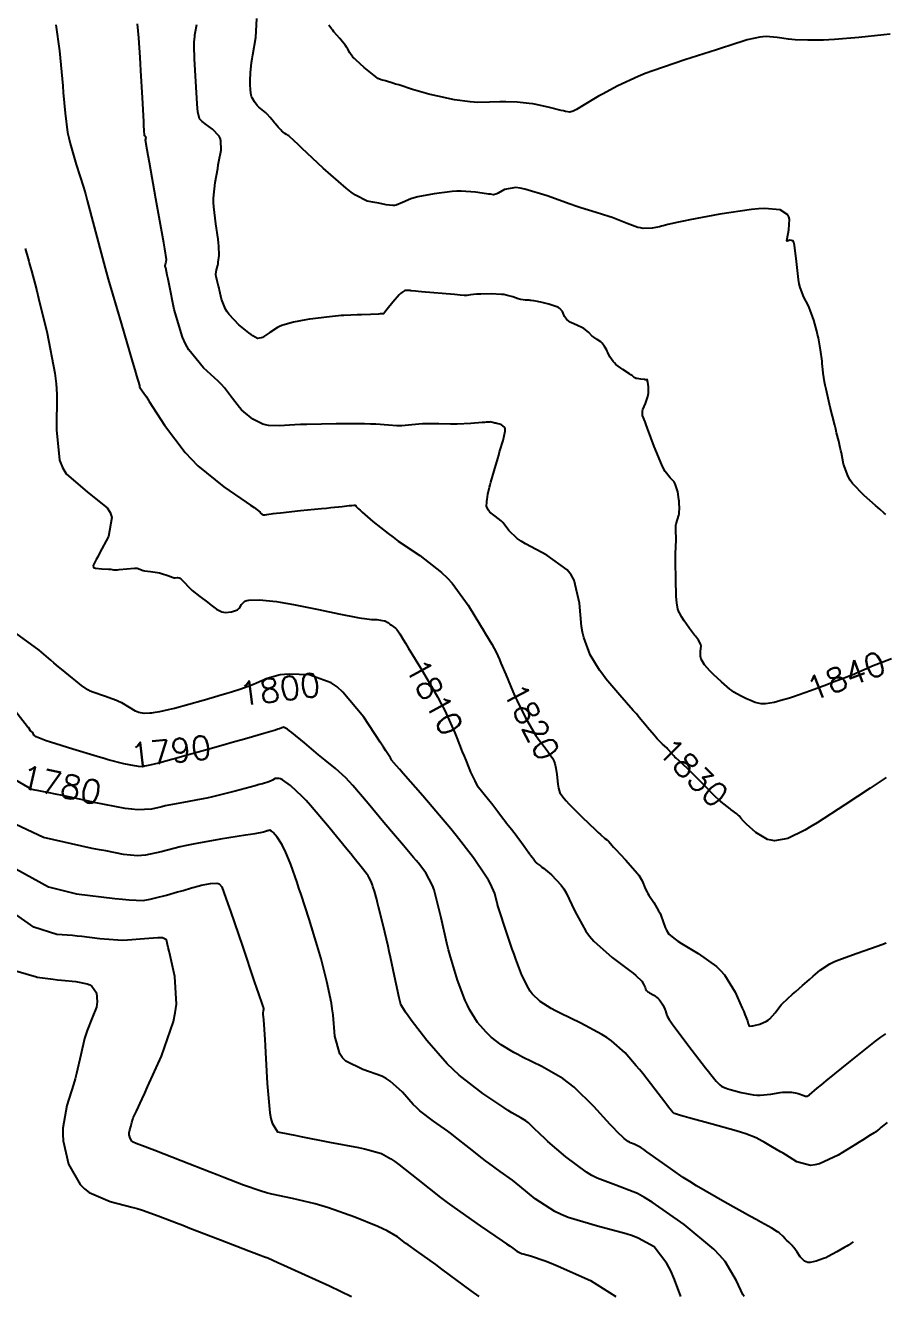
# Model space of a CAD drawing. Header units: metres. Extents: x 837477 to 838477, y 1189014 to 1191014.
# Drawn here: x 838001.5 to 838139.6, y 1189013.9 to 1189217.9 of the extents above; entities that cross this region are included whole.
import ezdxf

# ---------------------------------------------------------------- set-up
doc = ezdxf.new("R2010")
doc.units = ezdxf.units.M
doc.header["$LTSCALE"] = 0.3
doc.layers.add('COTAS 10', color=1, linetype='Continuous')
doc.styles.get("Standard").update_dxf_attribs({"font": 'simplex.shx'})

msp = doc.modelspace()

# ---------------------------------------------------------------- linework, layer by layer
at = {"layer": 'COTAS 10'}
for points, elevation in [([(838006.418, 1189218), (838006.998, 1189213.803), (838007.426, 1189209.317), (838007.527, 1189208.205), (838007.621, 1189207.149), (838007.898, 1189203.803), (838008.311, 1189200.732), (838008.491, 1189199.849), (838008.699, 1189198.952), (838009.687, 1189195.593), (838010.843, 1189191.959), (838011.157, 1189190.889), (838011.468, 1189189.791), (838012.57, 1189185.593), (838013.891, 1189180.551), (838014.341, 1189178.921), (838014.827, 1189177.19), (838016.885, 1189170.093), (838018.733, 1189163.839), (838019.088, 1189162.639), (838019.374, 1189161.67), (838019.837, 1189160.093), (838019.851, 1189160.023), (838019.853, 1189160.004), (838019.854, 1189159.986), (838019.854, 1189159.924), (838019.861, 1189159.869), (838019.868, 1189159.856), (838019.876, 1189159.844), (838019.924, 1189159.806), (838020.564, 1189158.857), (838020.946, 1189158.27), (838021.417, 1189157.542), (838023.86, 1189153.743), (838027.158, 1189149.357), (838028.169, 1189148.261), (838029.222, 1189147.214), (838033.377, 1189143.86), (838036.965, 1189141.396), (838037.66, 1189140.911), (838038.226, 1189140.512), (838039.196, 1189139.784), (838039.313, 1189139.635), (838039.342, 1189139.601), (838039.37, 1189139.569), (838039.458, 1189139.48), (838039.548, 1189139.417), (838039.576, 1189139.402), (838039.607, 1189139.388), (838039.731, 1189139.345), (838039.9, 1189139.334), (838039.959, 1189139.339), (838040.022, 1189139.348), (838040.297, 1189139.411), (838041.308, 1189139.557), (838041.837, 1189139.618), (838042.474, 1189139.688), (838045.672, 1189140.018), (838049.076, 1189140.36), (838049.842, 1189140.438), (838050.532, 1189140.509), (838052.39, 1189140.706), (838053.5, 1189140.827), (838053.719, 1189140.85), (838053.9, 1189140.869), (838054.234, 1189140.898), (838054.321, 1189140.896), (838054.371, 1189140.892), (838054.465, 1189140.88), (838054.542, 1189140.852), (838054.557, 1189140.84), (838054.568, 1189140.825), (838054.585, 1189140.757), (838054.999, 1189140.33), (838055.26, 1189140.09), (838055.585, 1189139.797), (838057.291, 1189138.296), (838059.739, 1189136.33), (838060.532, 1189135.744), (838061.375, 1189135.14), (838064.837, 1189132.806), (838068.33, 1189130.091), (838069.193, 1189129.247), (838070.01, 1189128.363), (838072.586, 1189124.837), (838074.553, 1189121.577), (838074.986, 1189120.861), (838075.371, 1189120.227), (838076.359, 1189118.609), (838077.113, 1189117.195), (838077.351, 1189116.688), (838077.601, 1189116.132), (838077.853, 1189115.527), (838078.609, 1189113.707), (838079.754, 1189110.982), (838080.09, 1189110.236), (838080.435, 1189109.494), (838081.751, 1189106.848), (838083.097, 1189104.472), (838083.461, 1189103.901), (838083.821, 1189103.367), (838085.091, 1189101.751), (838086.115, 1189100.293), (838086.321, 1189099.858), (838086.494, 1189099.41), (838086.638, 1189098.681), (838086.835, 1189097.682), (838086.977, 1189096.122), (838087.024, 1189095.781), (838087.073, 1189095.479), (838087.279, 1189094.714), (838087.968, 1189093.81), (838088.323, 1189093.419), (838088.749, 1189092.969), (838090.879, 1189090.837), (838093.019, 1189088.773), (838093.45, 1189088.364), (838093.812, 1189088.027), (838094.539, 1189087.397), (838094.795, 1189087.217), (838094.861, 1189087.163), (838094.924, 1189087.107), (838095.133, 1189086.888), (838095.662, 1189086.302), (838095.927, 1189086.014), (838096.244, 1189085.672), (838097.817, 1189083.982), (838099.392, 1189082.222), (838099.71, 1189081.837), (838099.977, 1189081.495), (838100.513, 1189080.625), (838100.709, 1189080.08), (838100.761, 1189079.942), (838100.812, 1189079.81), (838100.988, 1189079.381), (838101.301, 1189078.794), (838101.439, 1189078.561), (838101.6, 1189078.299), (838102.363, 1189077.1), (838103.148, 1189075.78), (838103.322, 1189075.441), (838103.476, 1189075.114), (838103.878, 1189074.029), (838104.187, 1189073.109), (838104.283, 1189072.886), (838104.385, 1189072.676), (838104.79, 1189072.033), (838105.78, 1189071.221), (838106.25, 1189070.906), (838106.805, 1189070.55), (838109.516, 1189068.938), (838112.411, 1189066.846), (838113.082, 1189066.187), (838113.696, 1189065.494), (838115.442, 1189062.707), (838116.577, 1189060.169), (838116.806, 1189059.634), (838116.998, 1189059.172), (838117.384, 1189058.108), (838117.528, 1189057.624), (838117.568, 1189057.527), (838117.608, 1189057.447), (838117.752, 1189057.291), (838118.094, 1189057.309), (838118.258, 1189057.338), (838118.452, 1189057.377), (838119.406, 1189057.604), (838120.479, 1189058.058), (838120.748, 1189058.241), (838121.006, 1189058.447), (838121.837, 1189059.398), (838122.597, 1189060.422), (838122.809, 1189060.674), (838123.023, 1189060.914), (838123.802, 1189061.666), (838124.653, 1189062.394), (838124.911, 1189062.618), (838125.179, 1189062.851), (838126.231, 1189063.775), (838127.343, 1189064.76), (838127.955, 1189065.304), (838129.053, 1189066.284), (838130.634, 1189067.299), (838131.244, 1189067.592), (838131.928, 1189067.891), (838135.022, 1189069.015), (838138.216, 1189070.102), (838138.964, 1189070.377), (838139.653, 1189070.641)], 1820), ([(838139.65, 1189097.168), (838138.542, 1189096.443), (838137.899, 1189096.017), (838137.111, 1189095.492), (838133.048, 1189092.781), (838128.588, 1189089.919), (838127.549, 1189089.3), (838126.595, 1189088.756), (838123.854, 1189087.415), (838121.74, 1189087.041), (838121.18, 1189087.106), (838120.631, 1189087.244), (838118.741, 1189088.353), (838117.271, 1189089.67), (838116.987, 1189089.941), (838116.755, 1189090.17), (838116.363, 1189090.656), (838116.065, 1189091.017), (838115.893, 1189091.167), (838115.683, 1189091.339), (838114.71, 1189092.062), (838114.603, 1189092.14), (838113.169, 1189093.278), (838112.736, 1189093.663), (838112.288, 1189094.078), (838110.538, 1189095.826), (838108.846, 1189097.568), (838108.434, 1189097.979), (838108.046, 1189098.359), (838106.849, 1189099.472), (838105.956, 1189100.284), (838105.759, 1189100.474), (838105.584, 1189100.649), (838105.135, 1189101.154), (838104.738, 1189101.616), (838104.596, 1189101.764), (838104.44, 1189101.921), (838103.759, 1189102.561), (838102.926, 1189103.391), (838102.673, 1189103.668), (838102.411, 1189103.966), (838101.387, 1189105.21), (838101.207, 1189105.428), (838100.038, 1189106.842), (838099.572, 1189107.384), (838099.065, 1189107.964), (838096.9, 1189110.385), (838094.699, 1189113.011), (838094.17, 1189113.721), (838093.675, 1189114.424), (838092.179, 1189116.9), (838091.143, 1189119.648), (838090.94, 1189120.522), (838090.772, 1189121.446), (838090.467, 1189125.189), (838089.615, 1189128.841), (838089.103, 1189129.706), (838088.471, 1189130.509), (838085.189, 1189132.88), (838081.788, 1189134.677), (838081.08, 1189135.117), (838080.474, 1189135.533), (838079.132, 1189136.824), (838078.38, 1189137.864), (838078.147, 1189138.121), (838077.902, 1189138.365), (838076.925, 1189139.132), (838076.075, 1189139.792), (838075.911, 1189139.967), (838075.777, 1189140.14), (838075.548, 1189140.737), (838075.564, 1189141.381), (838075.584, 1189141.583), (838075.61, 1189141.795), (838075.763, 1189142.647), (838076.034, 1189143.781), (838076.135, 1189144.171), (838076.247, 1189144.595), (838076.747, 1189146.398), (838077.321, 1189148.379), (838077.48, 1189148.913), (838077.639, 1189149.441), (838078.213, 1189151.299), (838078.512, 1189152.796), (838078.498, 1189153.097), (838078.442, 1189153.348), (838077.889, 1189153.845), (838077.177, 1189154.002), (838077.021, 1189154.039), (838076.883, 1189154.073), (838076.532, 1189154.173), (838076.315, 1189154.233), (838076.262, 1189154.242), (838076.211, 1189154.248), (838076.053, 1189154.244), (838075.497, 1189154.193), (838075.197, 1189154.17), (838074.833, 1189154.144), (838072.989, 1189154.016), (838070.834, 1189153.911), (838070.275, 1189153.899), (838069.731, 1189153.894), (838067.9, 1189153.936), (838066.182, 1189153.966), (838065.708, 1189153.953), (838065.236, 1189153.93), (838063.54, 1189153.773), (838061.939, 1189153.636), (838061.527, 1189153.627), (838061.128, 1189153.63), (838059.801, 1189153.743), (838057.756, 1189153.89), (838056.905, 1189153.913), (838055.93, 1189153.93), (838051.378, 1189153.928), (838046.721, 1189153.851), (838045.68, 1189153.819), (838044.746, 1189153.783), (838042.268, 1189153.616), (838040.537, 1189153.665), (838040.074, 1189153.765), (838039.618, 1189153.902), (838038.028, 1189154.711), (838036.593, 1189155.861), (838036.234, 1189156.213), (838035.891, 1189156.58), (838034.793, 1189158.028), (838033.471, 1189159.725), (838032.988, 1189160.248), (838032.454, 1189160.795), (838030.1, 1189162.965), (838027.746, 1189165.81), (838027.212, 1189166.783), (838026.73, 1189167.836), (838025.411, 1189172.308), (838024.602, 1189176.371), (838024.44, 1189177.166), (838024.306, 1189177.818), (838024.046, 1189178.984), (838023.992, 1189179.213), (838023.988, 1189179.275), (838023.988, 1189179.337), (838024.025, 1189179.553), (838024.086, 1189179.801), (838024.1, 1189179.882), (838024.114, 1189179.968), (838024.154, 1189180.324), (838023.92, 1189182.054), (838023.76, 1189183.007), (838023.56, 1189184.164), (838022.493, 1189190.054), (838021.425, 1189195.899), (838021.224, 1189197.029), (838021.063, 1189197.946), (838020.826, 1189199.495), (838020.854, 1189199.651), (838020.861, 1189199.691), (838020.868, 1189199.729), (838020.892, 1189199.853), (838020.89, 1189199.959), (838020.882, 1189199.985), (838020.87, 1189200.009), (838020.796, 1189200.086), (838020.715, 1189200.145), (838020.698, 1189200.158), (838020.684, 1189200.169), (838020.652, 1189200.2), (838020.591, 1189201.146), (838020.558, 1189201.735), (838020.518, 1189202.465), (838020.316, 1189206.281), (838020.075, 1189210.639), (838020.011, 1189211.71), (838019.948, 1189212.723), (838019.727, 1189215.894), (838019.552, 1189218.179)], 1830), ([(838140.528, 1189116.258), (838139.111, 1189115.678), (838137.58, 1189115.089), (838137.208, 1189114.939), (838136.858, 1189114.793), (838135.779, 1189114.315), (838134.776, 1189113.864), (838134.473, 1189113.736), (838134.16, 1189113.607), (838132.942, 1189113.13), (838131.325, 1189112.524), (838130.761, 1189112.314), (838130.146, 1189112.085), (838127.508, 1189111.102), (838124.814, 1189110.146), (838124.165, 1189109.934), (838123.557, 1189109.744), (838123.154, 1189109.636), (838121.712, 1189109.247), (838120.284, 1189109.034), (838119.94, 1189109.023), (838119.617, 1189109.032), (838118.637, 1189109.24), (838117.771, 1189109.607), (838117.521, 1189109.718), (838117.266, 1189109.831), (838116.308, 1189110.272), (838115.233, 1189110.898), (838114.905, 1189111.129), (838114.563, 1189111.385), (838113.217, 1189112.516), (838111.929, 1189113.729), (838111.624, 1189114.036), (838111.34, 1189114.331), (838110.502, 1189115.292), (838109.985, 1189116.164), (838109.904, 1189116.402), (838109.85, 1189116.638), (838109.883, 1189117.481), (838109.958, 1189118.259), (838109.932, 1189118.454), (838109.886, 1189118.64), (838109.548, 1189119.241), (838109.038, 1189119.859), (838108.882, 1189120.057), (838108.721, 1189120.266), (838108.087, 1189121.118), (838107.49, 1189121.958), (838107.351, 1189122.16), (838107.224, 1189122.349), (838106.86, 1189122.92), (838106.588, 1189123.409), (838106.519, 1189123.545), (838106.451, 1189123.682), (838106.227, 1189124.182), (838106.049, 1189125.227), (838106.01, 1189125.707), (838105.976, 1189126.27), (838105.892, 1189128.994), (838105.861, 1189131.796), (838105.861, 1189132.409), (838105.865, 1189132.952), (838105.909, 1189134.321), (838105.948, 1189135.226), (838105.949, 1189135.476), (838105.946, 1189135.725), (838105.897, 1189136.622), (838105.889, 1189137.472), (838105.911, 1189137.691), (838105.945, 1189137.904), (838106.153, 1189138.617), (838106.377, 1189139.297), (838106.419, 1189139.49), (838106.453, 1189139.684), (838106.507, 1189140.4), (838106.46, 1189141.243), (838106.431, 1189141.518), (838106.395, 1189141.811), (838106.204, 1189143.016), (838105.876, 1189144.165), (838105.753, 1189144.422), (838105.617, 1189144.652), (838105.006, 1189145.262), (838104.189, 1189146.299), (838103.921, 1189146.798), (838103.636, 1189147.389), (838102.457, 1189150.288), (838101.38, 1189153.184), (838101.16, 1189153.772), (838100.973, 1189154.268), (838100.578, 1189155.291), (838100.54, 1189155.844), (838100.578, 1189156.045), (838100.637, 1189156.266), (838101.025, 1189157.237), (838101.423, 1189158.313), (838101.488, 1189158.602), (838101.533, 1189158.886), (838101.531, 1189159.876), (838101.415, 1189160.642), (838101.387, 1189160.784), (838101.361, 1189160.897), (838101.284, 1189161.051), (838101.092, 1189161.034), (838100.993, 1189161.038), (838100.875, 1189161.046), (838100.285, 1189161.107), (838099.686, 1189161.205), (838099.562, 1189161.236), (838099.456, 1189161.269), (838099.225, 1189161.405), (838098.879, 1189161.689), (838098.7, 1189161.815), (838098.486, 1189161.963), (838097.412, 1189162.669), (838096.296, 1189163.495), (838096.055, 1189163.717), (838095.844, 1189163.937), (838095.326, 1189164.709), (838094.999, 1189165.424), (838094.908, 1189165.608), (838094.817, 1189165.787), (838094.485, 1189166.382), (838094.101, 1189166.89), (838093.978, 1189167.015), (838093.846, 1189167.132), (838093.31, 1189167.495), (838092.745, 1189167.855), (838092.595, 1189167.97), (838092.449, 1189168.093), (838091.946, 1189168.591), (838091.36, 1189169.102), (838091.161, 1189169.233), (838090.946, 1189169.359), (838090.04, 1189169.773), (838089.166, 1189170.158), (838088.972, 1189170.265), (838088.8, 1189170.373), (838088.35, 1189170.765), (838088.065, 1189171.187), (838087.995, 1189171.315), (838087.93, 1189171.446), (838087.73, 1189171.958), (838087.288, 1189172.468), (838087.071, 1189172.599), (838086.813, 1189172.725), (838085.536, 1189173.141), (838084.222, 1189173.462), (838083.939, 1189173.529), (838083.693, 1189173.585), (838083.096, 1189173.706), (838082.669, 1189173.757), (838082.529, 1189173.769), (838082.379, 1189173.78), (838081.761, 1189173.813), (838081.042, 1189173.907), (838080.829, 1189173.957), (838080.61, 1189174.018), (838079.767, 1189174.324), (838078.695, 1189174.625), (838078.33, 1189174.683), (838077.937, 1189174.73), (838076.271, 1189174.807), (838074.634, 1189174.788), (838074.258, 1189174.774), (838073.916, 1189174.756), (838072.958, 1189174.662), (838072.357, 1189174.571), (838072.238, 1189174.555), (838072.141, 1189174.544), (838071.964, 1189174.537), (838071.293, 1189174.607), (838070.884, 1189174.644), (838070.378, 1189174.69), (838065.09, 1189175.148), (838064.572, 1189175.194), (838064.147, 1189175.233), (838063.394, 1189175.31), (838063.257, 1189175.331), (838063.221, 1189175.334), (838063.185, 1189175.336), (838063.063, 1189175.333), (838062.897, 1189175.326), (838062.833, 1189175.326), (838062.762, 1189175.325), (838062.442, 1189175.329), (838061.921, 1189175.052), (838061.723, 1189174.875), (838061.502, 1189174.655), (838060.509, 1189173.499), (838059.581, 1189172.337), (838059.4, 1189172.113), (838059.252, 1189171.932), (838058.993, 1189171.633), (838058.645, 1189171.602), (838058.441, 1189171.59), (838058.191, 1189171.576), (838056.897, 1189171.512), (838055.443, 1189171.45), (838055.091, 1189171.437), (838054.761, 1189171.426), (838053.752, 1189171.401), (838052.624, 1189171.346), (838052.219, 1189171.316), (838051.774, 1189171.279), (838049.833, 1189171.093), (838047.685, 1189170.83), (838047.111, 1189170.745), (838046.545, 1189170.655), (838044.573, 1189170.284), (838042.821, 1189169.784), (838042.394, 1189169.612), (838041.993, 1189169.426), (838040.753, 1189168.634), (838039.797, 1189167.944), (838039.575, 1189167.822), (838039.371, 1189167.73), (838038.789, 1189167.646), (838038.051, 1189168.053), (838037.749, 1189168.27), (838037.404, 1189168.533), (838035.806, 1189169.857), (838034.238, 1189171.473), (838033.911, 1189171.919), (838033.631, 1189172.365), (838033.011, 1189173.968), (838032.707, 1189175.393), (838032.628, 1189175.726), (838032.55, 1189176.032), (838032.286, 1189176.915), (838032.123, 1189177.611), (838032.109, 1189177.8), (838032.109, 1189177.986), (838032.224, 1189178.644), (838032.407, 1189179.396), (838032.451, 1189179.641), (838032.492, 1189179.903), (838032.615, 1189180.985), (838032.597, 1189182.485), (838032.549, 1189183.01), (838032.483, 1189183.583), (838032.091, 1189186.049), (838031.762, 1189188.754), (838031.736, 1189189.478), (838031.739, 1189190.19), (838031.983, 1189192.671), (838032.39, 1189194.935), (838032.496, 1189195.51), (838032.598, 1189196.063), (838032.94, 1189197.874), (838032.923, 1189199.405), (838032.799, 1189199.781), (838032.623, 1189200.137), (838031.556, 1189201.25), (838030.38, 1189202.1), (838030.136, 1189202.29), (838029.927, 1189202.46), (838029.463, 1189202.91), (838029.23, 1189204.021), (838029.166, 1189204.608), (838029.102, 1189205.317), (838028.873, 1189208.884), (838028.696, 1189212.514), (838028.665, 1189213.261), (838028.642, 1189213.897), (838028.621, 1189215.264), (838028.703, 1189216.078), (838028.745, 1189216.365), (838028.794, 1189216.68), (838029.038, 1189218.039)], 1840), ([(838139.621, 1189139.388), (838139.335, 1189139.625), (838138.635, 1189140.237), (838138.312, 1189140.519), (838137.934, 1189140.849), (838136.105, 1189142.45), (838134.267, 1189144.389), (838133.883, 1189144.933), (838133.554, 1189145.479), (838132.82, 1189147.48), (838132.47, 1189149.275), (838132.383, 1189149.692), (838132.301, 1189150.075), (838132.041, 1189151.168), (838131.694, 1189152.53), (838131.557, 1189153.083), (838131.402, 1189153.711), (838130.694, 1189156.611), (838130.02, 1189159.517), (838129.886, 1189160.148), (838129.776, 1189160.704), (838129.566, 1189162.088), (838129.46, 1189163.202), (838129.414, 1189163.589), (838129.362, 1189164.01), (838129.115, 1189165.811), (838128.774, 1189167.776), (838128.662, 1189168.299), (838128.543, 1189168.814), (838128.051, 1189170.598), (838127.478, 1189172.212), (838127.308, 1189172.618), (838127.133, 1189173.008), (838126.462, 1189174.269), (838125.853, 1189175.85), (838125.717, 1189176.442), (838125.596, 1189177.099), (838125.278, 1189180.03), (838124.974, 1189182.601), (838124.861, 1189183.033), (838124.736, 1189183.343), (838124.18, 1189183.45), (838123.774, 1189183.288), (838123.743, 1189183.428), (838123.747, 1189183.648), (838124.055, 1189185.11), (838124.164, 1189186.808), (838124.042, 1189187.176), (838123.854, 1189187.5), (838122.627, 1189188.304), (838120.142, 1189188.51), (838119.161, 1189188.457), (838118.053, 1189188.356), (838112.993, 1189187.597), (838108.129, 1189186.693), (838107.145, 1189186.502), (838106.318, 1189186.336), (838104.64, 1189185.947), (838103.855, 1189185.721), (838103.591, 1189185.657), (838103.307, 1189185.592), (838102.112, 1189185.354), (838100.691, 1189185.32), (838100.263, 1189185.384), (838099.821, 1189185.481), (838098.104, 1189186.094), (838096.241, 1189186.864), (838095.707, 1189187.06), (838095.166, 1189187.247), (838093.148, 1189187.86), (838090.68, 1189188.613), (838089.854, 1189188.889), (838088.968, 1189189.195), (838085.254, 1189190.542), (838081.704, 1189191.636), (838080.92, 1189191.782), (838080.223, 1189191.86), (838078.427, 1189191.576), (838077.408, 1189190.999), (838077.202, 1189190.893), (838077.028, 1189190.809), (838076.674, 1189190.7), (838076.143, 1189190.792), (838075.859, 1189190.836), (838075.514, 1189190.887), (838073.772, 1189191.139), (838071.46, 1189191.286), (838070.756, 1189191.271), (838070.025, 1189191.232), (838067.154, 1189190.892), (838064.513, 1189190.374), (838063.926, 1189190.224), (838063.401, 1189190.07), (838062.03, 1189189.489), (838061.042, 1189189.063), (838060.758, 1189189.007), (838060.471, 1189188.978), (838059.401, 1189189.097), (838058.268, 1189189.369), (838057.942, 1189189.437), (838057.61, 1189189.501), (838056.365, 1189189.705), (838054.508, 1189190.63), (838053.79, 1189191.148), (838052.983, 1189191.78), (838049.333, 1189195.012), (838045.911, 1189198.221), (838045.248, 1189198.839), (838044.708, 1189199.34), (838043.786, 1189200.172), (838043.688, 1189200.23), (838043.668, 1189200.243), (838043.651, 1189200.254), (838043.614, 1189200.283), (838043.537, 1189200.339), (838043.494, 1189200.367), (838043.443, 1189200.4), (838043.18, 1189200.567), (838042.822, 1189200.844), (838042.711, 1189200.947), (838042.593, 1189201.062), (838042.123, 1189201.571), (838041.618, 1189202.161), (838041.479, 1189202.326), (838041.34, 1189202.492), (838040.839, 1189203.101), (838040.334, 1189203.668), (838040.193, 1189203.808), (838040.05, 1189203.94), (838039.527, 1189204.357), (838039.013, 1189204.774), (838038.876, 1189204.907), (838038.741, 1189205.048), (838038.274, 1189205.619), (838037.901, 1189206.287), (838037.826, 1189206.49), (838037.763, 1189206.7), (838037.638, 1189207.52), (838037.613, 1189208.474), (838037.614, 1189208.769), (838037.618, 1189209.077), (838037.658, 1189210.299), (838037.826, 1189211.966), (838037.911, 1189212.555), (838038.012, 1189213.199), (838038.513, 1189215.984), (838038.679, 1189219.008)], 1850), ([(838140.277, 1189216.502), (838139.286, 1189216.387), (838135.283, 1189215.972), (838131.385, 1189215.648), (838130.46, 1189215.591), (838129.602, 1189215.547), (838127.062, 1189215.505), (838125.036, 1189215.607), (838124.501, 1189215.654), (838123.979, 1189215.709), (838122.189, 1189215.977), (838120.406, 1189216.109), (838119.889, 1189216.078), (838119.361, 1189216.018), (838117.366, 1189215.56), (838114.578, 1189214.679), (838113.55, 1189214.353), (838112.41, 1189213.991), (838107.366, 1189212.386), (838102.202, 1189210.629), (838100.985, 1189210.171), (838099.862, 1189209.725), (838096.575, 1189208.219), (838094.123, 1189206.883), (838093.524, 1189206.545), (838092.961, 1189206.222), (838091.221, 1189205.167), (838089.942, 1189204.396), (838089.671, 1189204.251), (838089.436, 1189204.136), (838088.884, 1189203.966), (838088.195, 1189204.097), (838087.874, 1189204.17), (838087.495, 1189204.26), (838085.655, 1189204.719), (838083.513, 1189205.196), (838082.944, 1189205.297), (838082.385, 1189205.384), (838080.454, 1189205.587), (838078.635, 1189205.653), (838078.148, 1189205.653), (838077.667, 1189205.646), (838075.987, 1189205.557), (838074.139, 1189205.537), (838073.551, 1189205.574), (838072.931, 1189205.628), (838070.417, 1189205.978), (838067.721, 1189206.517), (838066.986, 1189206.69), (838066.256, 1189206.875), (838063.659, 1189207.629), (838061.435, 1189208.338), (838060.94, 1189208.494), (838060.497, 1189208.632), (838059.332, 1189208.984), (838058.644, 1189209.188), (838058.501, 1189209.233), (838058.379, 1189209.273), (838058.11, 1189209.376), (838057.692, 1189209.69), (838057.476, 1189209.863), (838057.215, 1189210.073), (838055.912, 1189211.143), (838054.595, 1189212.304), (838054.325, 1189212.571), (838054.097, 1189212.815), (838053.619, 1189213.503), (838053.239, 1189214.18), (838053.073, 1189214.418), (838052.881, 1189214.677), (838051.969, 1189215.795), (838051.043, 1189216.891), (838050.843, 1189217.137), (838050.666, 1189217.358), (838050.23, 1189217.946)], 1860), ([(838001.509, 1189182.07), (838001.615, 1189181.733), (838001.872, 1189180.833), (838002.069, 1189180.082), (838002.136, 1189179.839), (838002.208, 1189179.582), (838002.515, 1189178.524), (838003.111, 1189176.288), (838003.366, 1189175.287), (838003.661, 1189174.12), (838005.048, 1189168.524), (838006.277, 1189162.078), (838006.472, 1189160.375), (838006.602, 1189158.706), (838006.547, 1189152.974), (838007.021, 1189148.093), (838007.486, 1189146.961), (838008.095, 1189145.925), (838011.5, 1189142.974), (838014.66, 1189140.465), (838015.115, 1189139.707), (838015.388, 1189138.922), (838014.857, 1189135.855), (838013.433, 1189133.169), (838013.144, 1189132.624), (838012.9, 1189132.164), (838012.396, 1189131.22), (838012.481, 1189130.905), (838012.609, 1189130.842), (838012.781, 1189130.789), (838013.78, 1189130.685), (838014.856, 1189130.641), (838015.077, 1189130.626), (838015.264, 1189130.61), (838015.665, 1189130.54), (838016.105, 1189130.514), (838016.317, 1189130.526), (838016.569, 1189130.545), (838017.806, 1189130.683), (838019.039, 1189130.794), (838019.289, 1189130.796), (838019.499, 1189130.787), (838019.926, 1189130.649), (838020.288, 1189130.456), (838020.457, 1189130.41), (838020.656, 1189130.368), (838021.624, 1189130.247), (838022.756, 1189130.087), (838023.06, 1189130.021), (838023.359, 1189129.945), (838024.401, 1189129.593), (838025.256, 1189129.292), (838025.436, 1189129.248), (838025.592, 1189129.222), (838025.951, 1189129.27), (838026.232, 1189129.253), (838026.339, 1189129.185), (838026.457, 1189129.089), (838026.988, 1189128.518), (838027.748, 1189127.715), (838028.012, 1189127.473), (838028.297, 1189127.224), (838029.52, 1189126.254), (838030.769, 1189125.315), (838031.072, 1189125.084), (838031.356, 1189124.867), (838032.225, 1189124.189), (838033.048, 1189123.764), (838033.303, 1189123.706), (838033.568, 1189123.673), (838034.624, 1189123.77), (838035.559, 1189124.117), (838035.75, 1189124.241), (838035.91, 1189124.378), (838036.24, 1189124.978), (838036.764, 1189125.5), (838037.046, 1189125.588), (838037.389, 1189125.652), (838039.123, 1189125.679), (838041.248, 1189125.489), (838041.837, 1189125.416), (838042.426, 1189125.334), (838044.557, 1189124.964), (838046.974, 1189124.475), (838047.743, 1189124.319), (838048.557, 1189124.153), (838051.858, 1189123.476), (838054.838, 1189122.887), (838055.449, 1189122.776), (838055.968, 1189122.688), (838057.069, 1189122.558), (838057.594, 1189122.555), (838057.75, 1189122.546), (838057.91, 1189122.535), (838058.527, 1189122.465), (838059.095, 1189122.348), (838059.226, 1189122.307), (838059.345, 1189122.262), (838059.675, 1189122.066), (838059.963, 1189121.834), (838060.054, 1189121.766), (838060.151, 1189121.697), (838060.541, 1189121.433), (838060.932, 1189121.129), (838061.029, 1189121.035), (838061.12, 1189120.936), (838061.408, 1189120.541), (838061.606, 1189120.219), (838062.149, 1189119.335), (838062.525, 1189118.724), (838062.976, 1189117.994), (838065.223, 1189114.356), (838067.684, 1189110.133), (838068.27, 1189109.033), (838068.815, 1189107.964), (838070.436, 1189104.356), (838070.751, 1189103.565), (838071.644, 1189101.315), (838071.928, 1189100.604), (838072.189, 1189099.95), (838072.951, 1189098.062), (838073.629, 1189096.636), (838073.837, 1189096.273), (838074.055, 1189095.925), (838074.918, 1189094.783), (838075.851, 1189093.678), (838076.113, 1189093.352), (838076.377, 1189093.018), (838077.343, 1189091.739), (838078.271, 1189090.49), (838078.511, 1189090.174), (838078.743, 1189089.871), (838079.52, 1189088.887), (838080.276, 1189087.92), (838080.495, 1189087.629), (838080.718, 1189087.327), (838081.56, 1189086.151), (838082.294, 1189085.115), (838082.449, 1189084.902), (838082.582, 1189084.721), (838082.891, 1189084.332), (838083.056, 1189084.14), (838083.099, 1189084.083), (838083.141, 1189084.025), (838083.282, 1189083.8), (838083.429, 1189083.586), (838083.474, 1189083.534), (838083.52, 1189083.485), (838083.705, 1189083.337), (838084.172, 1189082.992), (838084.397, 1189082.819), (838084.663, 1189082.613), (838085.969, 1189081.588), (838087.502, 1189079.931), (838087.911, 1189079.326), (838088.312, 1189078.658), (838089.708, 1189075.717), (838091.452, 1189072.538), (838092.073, 1189071.72), (838092.755, 1189070.928), (838095.717, 1189068.295), (838098.482, 1189066.215), (838099.039, 1189065.772), (838099.505, 1189065.388), (838100.438, 1189064.483), (838100.727, 1189064.009), (838100.789, 1189063.897), (838100.842, 1189063.794), (838100.964, 1189063.489), (838101.041, 1189063.26), (838101.065, 1189063.205), (838101.09, 1189063.152), (838101.191, 1189062.992), (838101.438, 1189062.791), (838101.554, 1189062.712), (838101.692, 1189062.624), (838102.367, 1189062.223), (838103.087, 1189061.702), (838103.253, 1189061.539), (838103.406, 1189061.366), (838103.84, 1189060.673), (838104.13, 1189060.013), (838104.191, 1189059.862), (838104.244, 1189059.725), (838104.369, 1189059.342), (838104.487, 1189059.011), (838104.536, 1189058.906), (838104.593, 1189058.795), (838104.856, 1189058.348), (838105.607, 1189057.292), (838105.972, 1189056.797), (838106.404, 1189056.215), (838108.529, 1189053.384), (838110.678, 1189050.56), (838111.126, 1189049.983), (838111.51, 1189049.494), (838112.364, 1189048.467), (838112.774, 1189048.061), (838112.879, 1189047.965), (838112.979, 1189047.875), (838113.31, 1189047.607), (838113.966, 1189047.318), (838114.272, 1189047.215), (838114.631, 1189047.102), (838116.379, 1189046.61), (838118.386, 1189046.233), (838118.91, 1189046.192), (838119.419, 1189046.178), (838121.14, 1189046.358), (838122.637, 1189046.626), (838123.006, 1189046.668), (838123.354, 1189046.696), (838124.443, 1189046.679), (838125.307, 1189046.538), (838125.513, 1189046.486), (838125.704, 1189046.43), (838126.274, 1189046.183), (838126.732, 1189046.026), (838126.852, 1189046.026), (838126.97, 1189046.045), (838127.371, 1189046.271), (838128.61, 1189047.313), (838129.255, 1189047.846), (838130.032, 1189048.485), (838133.93, 1189051.679), (838137.964, 1189054.862), (838138.827, 1189055.494), (838139.579, 1189056.018)], 1810), ([(838139.824, 1189041.786), (838139.278, 1189041.389), (838138.785, 1189040.983), (838138.674, 1189040.89), (838138.574, 1189040.805), (838138.307, 1189040.572), (838138.004, 1189040.34), (838137.883, 1189040.256), (838137.745, 1189040.165), (838137.109, 1189039.764), (838135.868, 1189038.998), (838135.348, 1189038.675), (838134.751, 1189038.305), (838131.959, 1189036.568), (838128.937, 1189035.159), (838128.196, 1189034.995), (838127.495, 1189034.929), (838125.311, 1189035.505), (838123.551, 1189036.607), (838123.119, 1189036.872), (838122.71, 1189037.12), (838121.433, 1189037.868), (838120.347, 1189038.479), (838120.059, 1189038.641), (838119.777, 1189038.798), (838118.803, 1189039.339), (838117.147, 1189039.995), (838116.435, 1189040.225), (838115.612, 1189040.476), (838111.723, 1189041.56), (838107.992, 1189042.562), (838107.269, 1189042.761), (838106.68, 1189042.927), (838105.674, 1189043.243), (838105.533, 1189043.357), (838105.49, 1189043.395), (838105.445, 1189043.436), (838105.27, 1189043.609), (838104.735, 1189044.275), (838104.463, 1189044.626), (838104.138, 1189045.051), (838102.516, 1189047.189), (838100.587, 1189049.671), (838100.067, 1189050.313), (838099.554, 1189050.934), (838097.752, 1189053.014), (838095.591, 1189054.927), (838094.851, 1189055.444), (838094.049, 1189055.954), (838090.643, 1189057.752), (838087.325, 1189059.355), (838086.579, 1189059.744), (838085.909, 1189060.108), (838084.113, 1189061.222), (838082.875, 1189062.458), (838082.556, 1189062.898), (838082.248, 1189063.381), (838081.222, 1189065.479), (838080.233, 1189068.051), (838079.948, 1189068.833), (838079.657, 1189069.644), (838078.568, 1189072.825), (838077.622, 1189075.76), (838077.422, 1189076.416), (838077.249, 1189077.005), (838076.847, 1189078.568), (838076.183, 1189080.128), (838075.844, 1189080.715), (838075.439, 1189081.369), (838073.416, 1189084.291), (838070.674, 1189087.861), (838069.816, 1189088.924), (838068.914, 1189090.02), (838065.298, 1189094.245), (838062.161, 1189097.819), (838061.561, 1189098.504), (838061.078, 1189099.057), (838060.304, 1189099.955), (838060.286, 1189099.999), (838060.28, 1189100.014), (838060.273, 1189100.031), (838060.245, 1189100.102), (838060.203, 1189100.192), (838060.189, 1189100.22), (838060.173, 1189100.25), (838060.102, 1189100.369), (838059.396, 1189101.443), (838058.98, 1189102.073), (838058.467, 1189102.849), (838055.817, 1189106.855), (838052.485, 1189110.908), (838051.543, 1189111.713), (838050.593, 1189112.38), (838047.09, 1189113.644), (838043.888, 1189113.778), (838043.127, 1189113.733), (838042.421, 1189113.653), (838040.325, 1189113.066), (838038.619, 1189112.309), (838038.159, 1189112.121), (838037.703, 1189111.942), (838036.1, 1189111.375), (838034.608, 1189110.9), (838034.222, 1189110.779), (838033.847, 1189110.663), (838032.594, 1189110.282), (838031.74, 1189110.034), (838031.135, 1189109.858), (838030.632, 1189109.714), (838030.085, 1189109.56), (838027.752, 1189108.907), (838025.441, 1189108.281), (838024.909, 1189108.143), (838024.423, 1189108.021), (838023.059, 1189107.706), (838022.041, 1189107.539), (838021.773, 1189107.51), (838021.512, 1189107.488), (838020.62, 1189107.468), (838019.738, 1189107.634), (838019.484, 1189107.729), (838019.225, 1189107.844), (838018.251, 1189108.439), (838017.025, 1189109.157), (838016.607, 1189109.351), (838016.156, 1189109.543), (838014.241, 1189110.217), (838012.37, 1189110.882), (838011.947, 1189111.068), (838011.564, 1189111.254), (838010.52, 1189111.935), (838009.65, 1189112.679), (838009.376, 1189112.906), (838009.088, 1189113.142), (838007.927, 1189114.069), (838006.52, 1189115.218), (838006.076, 1189115.594), (838005.609, 1189115.995), (838003.728, 1189117.65), (838000, 1189120.349)], 1800), ([(838134.347, 1189022.655), (838133.608, 1189022.149), (838133.34, 1189021.979), (838133.044, 1189021.797), (838131.743, 1189021.03), (838130.336, 1189020.286), (838129.973, 1189020.117), (838129.621, 1189019.965), (838128.447, 1189019.554), (838127.486, 1189019.368), (838127.27, 1189019.359), (838127.075, 1189019.368), (838126.551, 1189019.554), (838126.134, 1189019.96), (838126.007, 1189020.108), (838125.876, 1189020.272), (838125.359, 1189020.992), (838124.829, 1189021.73), (838124.689, 1189021.904), (838124.551, 1189022.066), (838124.078, 1189022.544), (838123.649, 1189022.939), (838123.54, 1189023.05), (838123.434, 1189023.16), (838123.084, 1189023.563), (838122.619, 1189024.004), (838122.44, 1189024.139), (838122.24, 1189024.279), (838121.335, 1189024.834), (838119.537, 1189025.838), (838118.773, 1189026.262), (838117.894, 1189026.75), (838113.757, 1189029.037), (838109.249, 1189031.643), (838108.136, 1189032.331), (838107.081, 1189033.004), (838103.757, 1189035.314), (838101.275, 1189037.122), (838100.75, 1189037.479), (838100.296, 1189037.773), (838099.243, 1189038.315), (838098.63, 1189038.539), (838098.454, 1189038.632), (838098.274, 1189038.74), (838097.6, 1189039.243), (838096.434, 1189040.393), (838095.944, 1189040.909), (838095.382, 1189041.51), (838092.749, 1189044.392), (838089.578, 1189047.469), (838088.677, 1189048.193), (838087.766, 1189048.862), (838084.392, 1189050.814), (838081.299, 1189052.316), (838080.566, 1189052.7), (838079.886, 1189053.07), (838077.872, 1189054.295), (838076.278, 1189055.534), (838075.862, 1189055.914), (838075.457, 1189056.309), (838074.088, 1189057.872), (838072.808, 1189059.928), (838072.459, 1189060.635), (838072.113, 1189061.401), (838070.883, 1189064.666), (838069.741, 1189068.423), (838069.451, 1189069.5), (838069.171, 1189070.592), (838068.255, 1189074.666), (838067.367, 1189078.311), (838067.106, 1189079.132), (838066.838, 1189079.871), (838065.815, 1189081.86), (838064.616, 1189083.419), (838064.237, 1189083.888), (838063.838, 1189084.372), (838062.227, 1189086.254), (838060.295, 1189088.497), (838059.694, 1189089.21), (838059.064, 1189089.962), (838056.548, 1189093.009), (838054.094, 1189095.886), (838053.503, 1189096.531), (838052.951, 1189097.111), (838051.274, 1189098.656), (838049.646, 1189099.961), (838049.124, 1189100.389), (838048.57, 1189100.846), (838046.316, 1189102.735), (838044.303, 1189104.384), (838043.902, 1189104.689), (838043.569, 1189104.928), (838042.934, 1189105.244), (838042.338, 1189105.022), (838042.03, 1189104.922), (838041.661, 1189104.805), (838039.811, 1189104.243), (838037.063, 1189103.443), (838036.128, 1189103.177), (838035.117, 1189102.89), (838032.895, 1189102.269), (838030.836, 1189101.693), (838026.742, 1189100.559), (838025.849, 1189100.312), (838025.061, 1189100.096), (838023.085, 1189099.557), (838021.973, 1189099.267), (838021.73, 1189099.206), (838021.514, 1189099.155), (838020.968, 1189099.04), (838020.636, 1189098.982), (838020.556, 1189098.966), (838020.481, 1189098.949), (838020.251, 1189098.89), (838019.685, 1189098.932), (838019.398, 1189098.98), (838019.054, 1189099.044), (838017.341, 1189099.406), (838014.815, 1189100.043), (838014, 1189100.27), (838013.958, 1189100.281), (838013.033, 1189100.544), (838009.127, 1189101.716), (838005.582, 1189102.839), (838004.885, 1189103.071), (838004.311, 1189103.27), (838003.265, 1189103.704), (838002.995, 1189103.935), (838002.91, 1189104.005), (838002.719, 1189104.39), (838002.359, 1189104.678), (838002.051, 1189105.211), (838001.897, 1189105.343), (838000, 1189107.724)], 1790), ([(838116.886, 1189013.872), (838116.634, 1189014.207), (838115.66, 1189016.403), (838113.818, 1189019.506), (838112.978, 1189020.465), (838111.995, 1189021.469), (838107.25, 1189025.459), (838102.116, 1189029.025), (838100.887, 1189029.763), (838099.741, 1189030.391), (838096.297, 1189031.756), (838093.301, 1189032.852), (838092.437, 1189033.311), (838091.558, 1189033.837), (838088.26, 1189036.297), (838085.388, 1189038.788), (838084.777, 1189039.332), (838084.246, 1189039.814), (838082.995, 1189041.032), (838082.25, 1189041.754), (838082.038, 1189041.925), (838081.824, 1189042.082), (838081.032, 1189042.54), (838079.607, 1189043.368), (838078.995, 1189043.758), (838078.288, 1189044.218), (838074.949, 1189046.457), (838071.165, 1189049.399), (838070.178, 1189050.3), (838069.217, 1189051.24), (838065.968, 1189054.949), (838063.453, 1189058.247), (838062.956, 1189058.928), (838062.546, 1189059.509), (838061.783, 1189060.765), (838061.506, 1189061.826), (838061.402, 1189062.284), (838061.285, 1189062.813), (838060.765, 1189065.312), (838060.121, 1189068.368), (838059.926, 1189069.248), (838059.725, 1189070.141), (838058.94, 1189073.488), (838058.22, 1189076.417), (838058.06, 1189077.047), (838057.917, 1189077.599), (838057.54, 1189078.94), (838057.292, 1189079.701), (838057.229, 1189079.887), (838057.169, 1189080.063), (838056.976, 1189080.609), (838056.665, 1189081.203), (838056.532, 1189081.409), (838056.378, 1189081.633), (838055.65, 1189082.592), (838054.303, 1189084.256), (838053.759, 1189084.925), (838053.14, 1189085.684), (838050.286, 1189089.178), (838047.303, 1189092.694), (838046.603, 1189093.468), (838045.958, 1189094.154), (838044.082, 1189095.91), (838042.779, 1189096.806), (838042.494, 1189096.95), (838042.243, 1189097.049), (838041.61, 1189097.032), (838041.205, 1189096.76), (838041.096, 1189096.698), (838040.989, 1189096.642), (838040.616, 1189096.488), (838039.563, 1189096.19), (838039.027, 1189096.044), (838038.385, 1189095.869), (838035.187, 1189095.008), (838031.551, 1189094.089), (838030.633, 1189093.879), (838029.755, 1189093.687), (838026.904, 1189093.152), (838024.54, 1189092.737), (838023.968, 1189092.621), (838023.432, 1189092.504), (838021.794, 1189092.077), (838019.526, 1189091.984), (838018.593, 1189092.078), (838017.528, 1189092.224), (838012.58, 1189093.183), (838011.438, 1189093.432), (838007.511, 1189094.288), (838006.37, 1189094.526), (838005.342, 1189094.734), (838002.58, 1189095.24), (838000, 1189096.744)], 1780), ([(838106.714, 1189013.872), (838105.706, 1189016.628), (838105.086, 1189017.993), (838104.484, 1189019.169), (838102.452, 1189021.846), (838099.888, 1189023.24), (838098.951, 1189023.607), (838097.915, 1189023.967), (838093.352, 1189025.198), (838088.651, 1189026.586), (838087.528, 1189027.043), (838086.483, 1189027.533), (838083.352, 1189029.567), (838080.895, 1189031.605), (838080.274, 1189032.096), (838079.678, 1189032.557), (838077.743, 1189033.958), (838075.9, 1189035.266), (838075.364, 1189035.668), (838074.816, 1189036.087), (838072.743, 1189037.743), (838070.559, 1189039.475), (838069.942, 1189039.942), (838069.32, 1189040.404), (838067.026, 1189042.026), (838064.842, 1189043.701), (838064.289, 1189044.196), (838063.758, 1189044.705), (838062.026, 1189046.655), (838060.089, 1189048.458), (838059.429, 1189048.873), (838058.716, 1189049.252), (838055.691, 1189050.321), (838052.948, 1189051.65), (838052.412, 1189052.194), (838051.972, 1189052.815), (838051.19, 1189055.691), (838050.904, 1189059.084), (838050.778, 1189060.03), (838050.631, 1189060.979), (838049.928, 1189064.429), (838048.981, 1189068.073), (838048.68, 1189069.144), (838048.362, 1189070.242), (838047.074, 1189074.429), (838045.768, 1189078.429), (838045.439, 1189079.408), (838045.125, 1189080.331), (838044.106, 1189083.202), (838043.213, 1189085.402), (838042.978, 1189085.902), (838042.748, 1189086.356), (838041.961, 1189087.602), (838041.316, 1189088.345), (838041.175, 1189088.481), (838041.05, 1189088.587), (838040.737, 1189088.717), (838040.459, 1189088.634), (838040.357, 1189088.605), (838040.244, 1189088.573), (838039.742, 1189088.437), (838038.335, 1189088.163), (838037.65, 1189088.045), (838036.838, 1189087.909), (838032.841, 1189087.264), (838028.444, 1189086.492), (838027.38, 1189086.276), (838026.383, 1189086.058), (838023.336, 1189085.264), (838020.816, 1189084.713), (838020.152, 1189084.649), (838019.501, 1189084.623), (838017.27, 1189084.85), (838014.436, 1189085.407), (838013.405, 1189085.589), (838012.268, 1189085.783), (838004.454, 1189087.546), (838000, 1189089.635)], 1770), ([(838000, 1189082.543), (838005.271, 1189079.661), (838009.726, 1189078.537), (838015.88, 1189077.778), (838017.137, 1189077.645), (838018.2, 1189077.545), (838020.425, 1189077.461), (838021.581, 1189077.674), (838021.97, 1189077.76), (838022.39, 1189077.859), (838024.155, 1189078.315), (838025.97, 1189078.818), (838026.421, 1189078.946), (838026.849, 1189079.069), (838028.208, 1189079.473), (838029.414, 1189079.808), (838029.745, 1189079.889), (838030.076, 1189079.963), (838031.26, 1189080.186), (838032.254, 1189080.219), (838032.464, 1189080.174), (838032.646, 1189080.105), (838033.068, 1189079.661), (838033.717, 1189077.83), (838034.042, 1189076.886), (838034.43, 1189075.754), (838036.356, 1189070.089), (838038.264, 1189064.462), (838038.64, 1189063.353), (838038.951, 1189062.439), (838039.525, 1189060.763), (838039.645, 1189060.419), (838039.67, 1189060.345), (838039.691, 1189060.28), (838039.737, 1189060.123), (838039.74, 1189060.013), (838039.735, 1189059.978), (838039.726, 1189059.94), (838039.671, 1189059.788), (838039.643, 1189059.342), (838039.653, 1189059.119), (838039.669, 1189058.854), (838039.788, 1189057.538), (838039.972, 1189055.117), (838040.03, 1189054.155), (838040.09, 1189053.067), (838040.332, 1189048.082), (838040.748, 1189043.359), (838040.918, 1189042.436), (838041.113, 1189041.679), (838042.012, 1189040.332), (838043.935, 1189039.921), (838044.774, 1189039.753), (838045.745, 1189039.563), (838050.361, 1189038.681), (838054.973, 1189037.773), (838055.942, 1189037.566), (838056.777, 1189037.378), (838058.681, 1189036.858), (838060.2, 1189035.975), (838060.792, 1189035.557), (838061.458, 1189035.065), (838064.485, 1189032.662), (838068.156, 1189029.765), (838069.228, 1189028.961), (838070.324, 1189028.155), (838074.485, 1189025.239), (838078.021, 1189022.836), (838078.723, 1189022.353), (838079.305, 1189021.951), (838080.406, 1189021.16), (838080.938, 1189020.879), (838081.16, 1189020.798), (838081.415, 1189020.716), (838082.607, 1189020.406), (838084.933, 1189019.606), (838085.903, 1189019.214), (838087.014, 1189018.748), (838092.201, 1189016.449), (838096.262, 1189013.872)], 1760), ([(838074.339, 1189013.872), (838073.043, 1189014.782), (838068.383, 1189018.257), (838067.371, 1189019.003), (838066.481, 1189019.655), (838064.271, 1189021.228), (838062.94, 1189022.156), (838062.603, 1189022.402), (838062.28, 1189022.642), (838061.228, 1189023.467), (838059.594, 1189024.433), (838058.903, 1189024.762), (838058.11, 1189025.117), (838054.386, 1189026.624), (838050.177, 1189028.103), (838049.079, 1189028.441), (838048.009, 1189028.748), (838044.386, 1189029.598), (838041.094, 1189030.322), (838040.233, 1189030.55), (838039.394, 1189030.791), (838036.545, 1189031.757), (838033.366, 1189032.993), (838032.318, 1189033.404), (838031.197, 1189033.843), (838026.545, 1189035.677), (838022.315, 1189037.331), (838021.46, 1189037.657), (838020.742, 1189037.927), (838019.294, 1189038.426), (838018.81, 1189038.636), (838018.701, 1189038.724), (838018.602, 1189038.825), (838018.333, 1189039.294), (838018.206, 1189039.839), (838018.196, 1189039.987), (838018.198, 1189040.134), (838018.296, 1189040.654), (838018.448, 1189041.146), (838018.484, 1189041.275), (838018.517, 1189041.4), (838018.614, 1189041.83), (838018.777, 1189042.357), (838018.851, 1189042.545), (838018.938, 1189042.751), (838019.358, 1189043.647), (838020.277, 1189045.617), (838020.679, 1189046.5), (838021.145, 1189047.53), (838023.359, 1189052.471), (838025.293, 1189058.017), (838025.583, 1189059.428), (838025.765, 1189060.786), (838025.533, 1189065.242), (838024.76, 1189068.64), (838024.601, 1189069.331), (838024.465, 1189069.914), (838024.174, 1189071.114), (838023.55, 1189071.439), (838023.205, 1189071.47), (838022.784, 1189071.474), (838020.642, 1189071.276), (838017.941, 1189071.057), (838017.169, 1189071.049), (838016.385, 1189071.064), (838013.466, 1189071.309), (838010.588, 1189071.656), (838009.83, 1189071.736), (838009.09, 1189071.809), (838006.559, 1189072.012), (838002.878, 1189073.177), (838000, 1189075.175)], 1750), ([(838000, 1189066.13), (838003.344, 1189065.17), (838003.423, 1189065.152), (838006.007, 1189064.795), (838006.688, 1189064.715), (838007.354, 1189064.643), (838009.636, 1189064.449), (838011.47, 1189064.079), (838011.854, 1189063.896), (838012.184, 1189063.678), (838012.928, 1189062.6), (838013.067, 1189061.192), (838013.015, 1189060.766), (838012.925, 1189060.324), (838012.273, 1189058.6), (838011.437, 1189056.577), (838011.23, 1189055.947), (838011.034, 1189055.288), (838010.415, 1189052.655), (838009.742, 1189049.687), (838009.513, 1189048.816), (838009.264, 1189047.924), (838008.211, 1189044.522), (838007.535, 1189040.925), (838007.525, 1189039.91), (838007.591, 1189038.886), (838008.471, 1189035.117), (838010.33, 1189031.869), (838011.014, 1189031.174), (838011.771, 1189030.567), (838015.117, 1189029.11), (838018.631, 1189028.228), (838019.495, 1189027.984), (838020.311, 1189027.739), (838022.862, 1189026.855), (838025.759, 1189025.72), (838026.793, 1189025.318), (838027.927, 1189024.877), (838032.862, 1189022.969), (838037.371, 1189021.232), (838038.238, 1189020.899), (838038.939, 1189020.63), (838040.09, 1189020.197), (838040.183, 1189020.173), (838040.217, 1189020.162), (838040.254, 1189020.15), (838040.416, 1189020.09), (838042.048, 1189019.362), (838043.012, 1189018.927), (838044.197, 1189018.392), (838050.326, 1189015.619), (838053.851, 1189013.872)], 1740)]:
    msp.add_lwpolyline(points, dxfattribs=dict(at, elevation=elevation))

# ---------------------------------------------------------------- texts
at = {"layer": 'COTAS 10', "char_height": 3.8, "attachment_point": 7}
for s, insert, rotation in [('1840', (838127.802, 1189109.383, 1840), 20.97742), ('1800', (838036.132, 1189108.666, 1800), 7.09262), ('1810', (838062.361, 1189114.898, 1810), 298.77387), ('1820', (838078.057, 1189111.027, 1820), 297.54702), ('1790', (838018.575, 1189098.844, 1790), 6.04233), ('1830', (838102.753, 1189101.225, 1830), 315.29363), ('1780', (838000.511, 1189095.566, 1780), 347.54063)]:
    msp.add_mtext(s, dxfattribs=dict(at, insert=insert, rotation=rotation))

doc.saveas('drawing.dxf')
